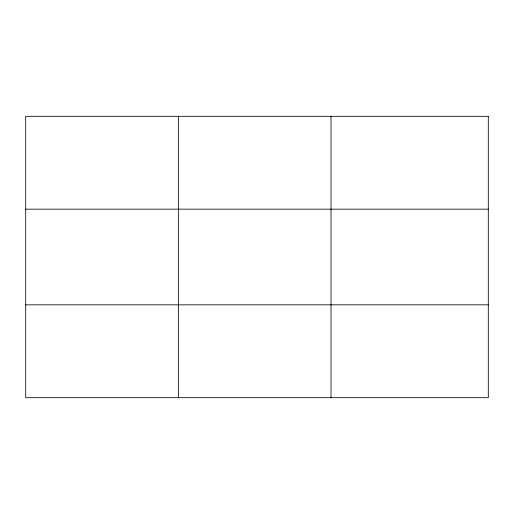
<?xml version="1.0" encoding="UTF-8"?>
<svg xmlns="http://www.w3.org/2000/svg" width="514" height="514" viewBox="0 0 514 514"><rect width="100%" height="100%" fill="white"/><g stroke="black" fill="none" stroke-linecap="round" stroke-linejoin="round"><path stroke-width="0.77" d="M178.358 397.688L178.358 116.312M331.016 397.688L331.016 116.312M25.7 209.166L488.3 209.166M25.7 304.834L488.3 304.834M488.3 116.312L488.3 397.688L25.7 397.688L25.7 116.312L488.3 116.312"/></g></svg>
